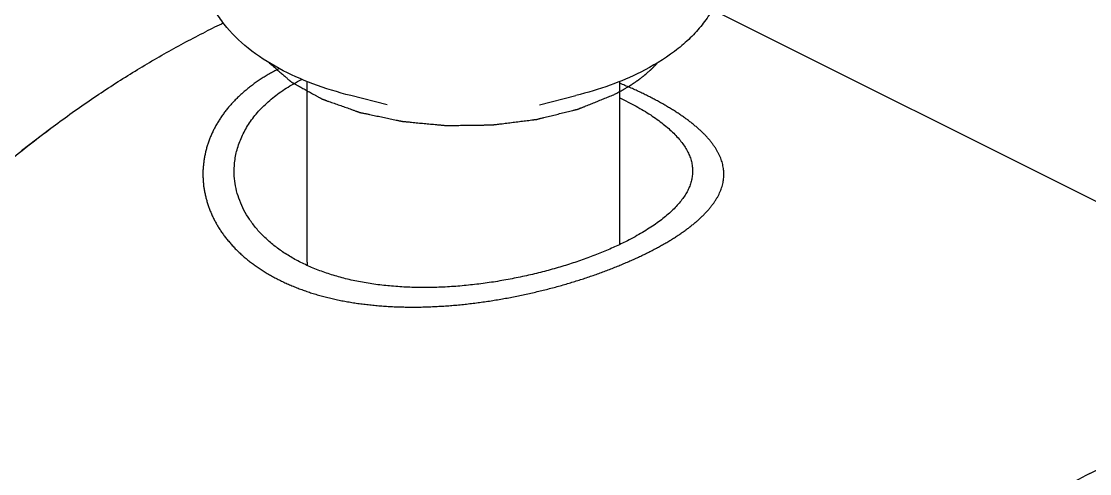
# Model space of a CAD drawing. Header units: millimetres. Extents: x 0 to 210, y 0 to 297.
# Drawn here: x 122.18 to 132.43, y 130.04 to 134.38 of the extents above; entities that cross this region are included whole.
import ezdxf

# ---------------------------------------------------------------- set-up
doc = ezdxf.new("R2010")
doc.units = ezdxf.units.MM
doc.header["$LTSCALE"] = 19.36
doc.layers.get('0').update_dxf_attribs({"linetype": 'CONTINUOUS'})
doc.layers.add('02___PRT_ALL_AXES', color=7, linetype='CONTINUOUS')

msp = doc.modelspace()

# ---------------------------------------------------------------- linework, layer by layer
at = {"color": 7, "linetype": 'CONTINUOUS'}
for p, q in [((124.918, 132.068), (124.918, 133.803)), ((127.918, 132.238), (127.918, 133.805)), ((125.688, 133.579), (125.338, 133.668)), ((127.149, 133.579), (127.498, 133.668)), ((122.176, 133.142), (122.458, 133.354))]:
    msp.add_line(p, q, dxfattribs=at)
for centre, radius, start, end in [((127.679, 126.811), 8.352, 115.2478, 116.5669), ((125.295, 132.068), 0.377, 180.004, 184.9055)]:
    msp.add_arc(centre, radius, start, end, dxfattribs=at)
for points, knots in [([(124.65, 133.928), (124.546, 133.984), (124.353, 134.108), (124.151, 134.305), (124.033, 134.481), (123.968, 134.619), (123.927, 134.764), (123.918, 134.864), (123.918, 134.913)], [0, 0, 0, 0, 0.276964, 0.530564, 0.651059, 0.76882, 0.884652, 1, 1, 1, 1]), ([(128.918, 134.913), (128.918, 134.862), (128.908, 134.757), (128.864, 134.605), (128.793, 134.461), (128.697, 134.327), (128.581, 134.203), (128.395, 134.047), (128.234, 133.951), (128.121, 133.894)], [0, 0, 0, 0, 0.114328, 0.229394, 0.34642, 0.466522, 0.591007, 0.72097, 1, 1, 1, 1]), ([(122.458, 133.354), (122.579, 133.445), (122.822, 133.619), (123.193, 133.862), (123.565, 134.083), (123.817, 134.217), (123.943, 134.281)], [0, 0, 0, 0, 0.258491, 0.511416, 0.758621, 1, 1, 1, 1]), ([(125.337, 133.668), (125.214, 133.699), (124.979, 133.772), (124.755, 133.872), (124.65, 133.928)], [0, 0, 0, 0, 0.517847, 1, 1, 1, 1]), ([(128.121, 133.894), (128.025, 133.846), (127.821, 133.76), (127.608, 133.696), (127.498, 133.668)], [0, 0, 0, 0, 0.484353, 1, 1, 1, 1]), ([(116.519, 121.475), (116.519, 121.739), (116.538, 122.275), (116.62, 123.087), (116.755, 123.914), (116.943, 124.75), (117.182, 125.59), (117.47, 126.426), (117.805, 127.254), (118.185, 128.066), (118.607, 128.858), (119.068, 129.623), (119.564, 130.355), (120.093, 131.05), (120.649, 131.702), (121.23, 132.306), (121.83, 132.859), (122.247, 133.196), (122.458, 133.354)], [0, 0, 0, 0, 0.057721, 0.117265, 0.178434, 0.241004, 0.304723, 0.36932, 0.434511, 0.5, 0.565489, 0.63068, 0.695277, 0.758996, 0.821566, 0.882735, 0.942279, 1, 1, 1, 1])]:
    msp.add_open_spline(points, degree=3, knots=knots, dxfattribs=at)
at = {"color": 2, "linetype": 'CONTINUOUS'}
for points, knots in [([(124.551, 133.986), (124.561, 133.977), (124.582, 133.96), (124.612, 133.933), (124.637, 133.911), (124.658, 133.894), (124.673, 133.88), (124.688, 133.867), (124.703, 133.854), (124.716, 133.843), (124.726, 133.834), (124.734, 133.827), (124.741, 133.821), (124.748, 133.815), (124.753, 133.811), (124.756, 133.808), (124.76, 133.805), (124.762, 133.803), (124.764, 133.801), (124.766, 133.8), (124.767, 133.799), (124.767, 133.798), (124.767, 133.798), (124.768, 133.798), (124.769, 133.797), (124.769, 133.797), (124.771, 133.796), (124.772, 133.796), (124.774, 133.795), (124.776, 133.793), (124.779, 133.792), (124.785, 133.788), (124.794, 133.783), (124.804, 133.778), (124.815, 133.772), (124.829, 133.764), (124.846, 133.755), (124.867, 133.743), (124.888, 133.732), (124.908, 133.72), (124.929, 133.709), (124.95, 133.697), (124.971, 133.686), (124.988, 133.676), (125.002, 133.669), (125.012, 133.663), (125.023, 133.657), (125.033, 133.651), (125.042, 133.647), (125.049, 133.643), (125.053, 133.64), (125.057, 133.638), (125.059, 133.637), (125.06, 133.636), (125.062, 133.636), (125.062, 133.635), (125.063, 133.635), (125.064, 133.635), (125.065, 133.634), (125.066, 133.634), (125.068, 133.633), (125.071, 133.632), (125.074, 133.631), (125.078, 133.629), (125.084, 133.628), (125.09, 133.625), (125.096, 133.623), (125.105, 133.62), (125.115, 133.616), (125.132, 133.61), (125.161, 133.6), (125.203, 133.585), (125.246, 133.57), (125.279, 133.558), (125.304, 133.549), (125.33, 133.54), (125.351, 133.533), (125.368, 133.527), (125.38, 133.522), (125.391, 133.518), (125.399, 133.515), (125.405, 133.513), (125.411, 133.511), (125.415, 133.51), (125.418, 133.509), (125.42, 133.508), (125.421, 133.508), (125.422, 133.507), (125.422, 133.507), (125.423, 133.507), (125.424, 133.507), (125.426, 133.506), (125.428, 133.506), (125.432, 133.505), (125.435, 133.504), (125.44, 133.503), (125.448, 133.502), (125.46, 133.499), (125.475, 133.496), (125.489, 133.493), (125.503, 133.49), (125.522, 133.486), (125.546, 133.481), (125.584, 133.473), (125.622, 133.465), (125.66, 133.457), (125.688, 133.451), (125.717, 133.444), (125.745, 133.438), (125.769, 133.433), (125.788, 133.429), (125.8, 133.427), (125.81, 133.425), (125.816, 133.424), (125.82, 133.423), (125.823, 133.422), (125.825, 133.421), (125.827, 133.421), (125.828, 133.421), (125.829, 133.421), (125.832, 133.421), (125.835, 133.42), (125.84, 133.42), (125.846, 133.419), (125.854, 133.418), (125.864, 133.418), (125.876, 133.416), (125.891, 133.415), (125.906, 133.414), (125.926, 133.412), (125.951, 133.409), (125.991, 133.405), (126.041, 133.401), (126.091, 133.396), (126.131, 133.392), (126.156, 133.39), (126.176, 133.388), (126.191, 133.387), (126.206, 133.385), (126.218, 133.384), (126.228, 133.383), (126.235, 133.382), (126.242, 133.382), (126.247, 133.381), (126.25, 133.381), (126.252, 133.381), (126.254, 133.381), (126.255, 133.381), (126.256, 133.381), (126.259, 133.381), (126.262, 133.381), (126.267, 133.381), (126.274, 133.381), (126.284, 133.381), (126.297, 133.381), (126.317, 133.381), (126.343, 133.382), (126.374, 133.382), (126.405, 133.383), (126.436, 133.383), (126.477, 133.384), (126.519, 133.384), (126.56, 133.385), (126.586, 133.385), (126.607, 133.385), (126.622, 133.386), (126.637, 133.386), (126.653, 133.386), (126.666, 133.386), (126.675, 133.386), (126.68, 133.386), (126.684, 133.387), (126.688, 133.387), (126.691, 133.387), (126.693, 133.387), (126.694, 133.387), (126.695, 133.387), (126.696, 133.387), (126.697, 133.387), (126.7, 133.387), (126.703, 133.388), (126.708, 133.388), (126.714, 133.389), (126.722, 133.39), (126.732, 133.391), (126.744, 133.393), (126.759, 133.395), (126.779, 133.397), (126.805, 133.4), (126.835, 133.404), (126.865, 133.408), (126.905, 133.413), (126.945, 133.418), (126.985, 133.423), (127.015, 133.427), (127.045, 133.43), (127.07, 133.433), (127.088, 133.436), (127.098, 133.437), (127.104, 133.438), (127.109, 133.438), (127.113, 133.439), (127.116, 133.439), (127.118, 133.439), (127.12, 133.44), (127.121, 133.44), (127.122, 133.44), (127.123, 133.44), (127.124, 133.44), (127.126, 133.441), (127.129, 133.442), (127.134, 133.443), (127.141, 133.445), (127.15, 133.447), (127.162, 133.45), (127.176, 133.453), (127.194, 133.458), (127.217, 133.464), (127.245, 133.47), (127.273, 133.477), (127.301, 133.484), (127.328, 133.491), (127.356, 133.498), (127.384, 133.505), (127.412, 133.512), (127.44, 133.519), (127.463, 133.524), (127.481, 133.529), (127.493, 133.532), (127.501, 133.534), (127.505, 133.535), (127.509, 133.536), (127.512, 133.537), (127.514, 133.537), (127.516, 133.538), (127.517, 133.538), (127.518, 133.538), (127.519, 133.539), (127.522, 133.54), (127.525, 133.541), (127.529, 133.543), (127.534, 133.545), (127.54, 133.547), (127.548, 133.55), (127.558, 133.555), (127.57, 133.559), (127.582, 133.564), (127.599, 133.571), (127.619, 133.579), (127.643, 133.589), (127.667, 133.598), (127.691, 133.608), (127.724, 133.621), (127.764, 133.637), (127.812, 133.657), (127.845, 133.67), (127.861, 133.676)], [0, 0, 0, 0, 0.015625, 0.03125, 0.046875, 0.054688, 0.0625, 0.070312, 0.078125, 0.085938, 0.089844, 0.09375, 0.097656, 0.101562, 0.103516, 0.105469, 0.107422, 0.108398, 0.109375, 0.110352, 0.11084, 0.110962, 0.111084, 0.111328, 0.111572, 0.111816, 0.112305, 0.112793, 0.113281, 0.114258, 0.115234, 0.117188, 0.121094, 0.125, 0.128906, 0.132812, 0.140625, 0.148438, 0.15625, 0.164062, 0.171875, 0.179688, 0.1875, 0.195312, 0.199219, 0.203125, 0.207031, 0.210938, 0.214844, 0.216797, 0.21875, 0.219727, 0.220703, 0.221191, 0.22168, 0.221924, 0.222168, 0.222412, 0.222656, 0.223145, 0.223633, 0.224609, 0.225586, 0.226562, 0.228516, 0.230469, 0.232422, 0.234375, 0.238281, 0.242188, 0.25, 0.265625, 0.28125, 0.289062, 0.296875, 0.304688, 0.3125, 0.316406, 0.320312, 0.324219, 0.326172, 0.328125, 0.330078, 0.331055, 0.332031, 0.33252, 0.333008, 0.333252, 0.333374, 0.333496, 0.33374, 0.333984, 0.334961, 0.335938, 0.336914, 0.337891, 0.339844, 0.34375, 0.347656, 0.351562, 0.355469, 0.359375, 0.367188, 0.375, 0.390625, 0.398438, 0.40625, 0.414062, 0.421875, 0.429688, 0.433594, 0.4375, 0.439453, 0.441406, 0.442383, 0.443359, 0.443848, 0.444092, 0.444336, 0.444824, 0.445312, 0.446289, 0.447266, 0.449219, 0.451172, 0.453125, 0.457031, 0.460938, 0.464844, 0.46875, 0.476562, 0.484375, 0.5, 0.515625, 0.523438, 0.53125, 0.535156, 0.539062, 0.542969, 0.546875, 0.548828, 0.550781, 0.552734, 0.553711, 0.554688, 0.555176, 0.555664, 0.555908, 0.556152, 0.556641, 0.557617, 0.558594, 0.560547, 0.5625, 0.566406, 0.570312, 0.578125, 0.585938, 0.59375, 0.601562, 0.609375, 0.625, 0.632812, 0.640625, 0.644531, 0.648438, 0.652344, 0.65625, 0.660156, 0.662109, 0.663086, 0.664062, 0.665039, 0.666016, 0.66626, 0.666504, 0.666748, 0.666992, 0.66748, 0.667969, 0.668945, 0.669922, 0.671875, 0.673828, 0.675781, 0.679688, 0.683594, 0.6875, 0.695312, 0.703125, 0.710938, 0.71875, 0.734375, 0.742188, 0.75, 0.757812, 0.765625, 0.769531, 0.771484, 0.773438, 0.774414, 0.775391, 0.776367, 0.776855, 0.777344, 0.777588, 0.777832, 0.778076, 0.77832, 0.778809, 0.779297, 0.78125, 0.783203, 0.785156, 0.789062, 0.792969, 0.796875, 0.804688, 0.8125, 0.820312, 0.828125, 0.835938, 0.84375, 0.851562, 0.859375, 0.867188, 0.875, 0.878906, 0.882812, 0.884766, 0.885742, 0.886719, 0.887695, 0.888184, 0.888672, 0.888916, 0.88916, 0.889648, 0.890625, 0.891602, 0.892578, 0.894531, 0.896484, 0.898438, 0.902344, 0.90625, 0.910156, 0.914062, 0.921875, 0.929688, 0.9375, 0.945312, 0.953125, 0.96875, 0.984375, 1, 1, 1, 1]), ([(127.861, 133.676), (127.871, 133.682), (127.887, 133.69), (127.905, 133.699), (127.915, 133.705), (127.923, 133.709), (127.931, 133.713), (127.937, 133.716), (127.94, 133.718), (127.942, 133.719), (127.943, 133.72), (127.945, 133.721), (127.947, 133.722), (127.95, 133.724), (127.955, 133.727), (127.962, 133.731), (127.972, 133.737), (127.985, 133.745), (127.998, 133.752), (128.007, 133.758), (128.012, 133.761), (128.015, 133.763), (128.019, 133.765), (128.022, 133.767), (128.024, 133.768), (128.025, 133.769), (128.026, 133.769), (128.026, 133.77), (128.027, 133.77), (128.029, 133.771), (128.031, 133.773), (128.034, 133.775), (128.038, 133.778), (128.044, 133.782), (128.05, 133.786), (128.059, 133.792), (128.068, 133.798), (128.077, 133.804), (128.083, 133.808), (128.087, 133.811), (128.091, 133.814), (128.093, 133.815), (128.096, 133.817), (128.097, 133.818), (128.099, 133.819), (128.101, 133.821), (128.104, 133.823), (128.107, 133.826), (128.112, 133.829), (128.117, 133.833), (128.126, 133.84), (128.134, 133.847), (128.143, 133.853), (128.149, 133.858), (128.155, 133.863), (128.159, 133.866), (128.162, 133.868), (128.164, 133.87), (128.165, 133.871), (128.167, 133.872), (128.168, 133.873), (128.169, 133.874), (128.172, 133.876), (128.176, 133.88), (128.18, 133.884), (128.188, 133.891), (128.198, 133.9), (128.208, 133.909), (128.216, 133.916), (128.221, 133.92), (128.224, 133.924), (128.227, 133.926), (128.229, 133.927), (128.23, 133.928), (128.23, 133.929), (128.231, 133.93), (128.233, 133.932), (128.235, 133.934), (128.239, 133.938), (128.243, 133.942), (128.248, 133.948), (128.255, 133.955), (128.267, 133.967), (128.277, 133.978), (128.284, 133.985)], [0, 0, 0, 0, 0.0625, 0.09375, 0.109375, 0.125, 0.140625, 0.15625, 0.160156, 0.164062, 0.166016, 0.167969, 0.171875, 0.179688, 0.1875, 0.203125, 0.21875, 0.25, 0.28125, 0.296875, 0.304688, 0.3125, 0.320312, 0.328125, 0.330078, 0.332031, 0.333008, 0.333984, 0.335938, 0.339844, 0.34375, 0.351562, 0.359375, 0.375, 0.390625, 0.40625, 0.4375, 0.453125, 0.46875, 0.476562, 0.484375, 0.492188, 0.496094, 0.5, 0.503906, 0.507812, 0.515625, 0.523438, 0.53125, 0.546875, 0.5625, 0.59375, 0.609375, 0.625, 0.640625, 0.648438, 0.65625, 0.660156, 0.664062, 0.666016, 0.667969, 0.671875, 0.679688, 0.6875, 0.703125, 0.71875, 0.75, 0.78125, 0.796875, 0.8125, 0.820312, 0.828125, 0.832031, 0.833984, 0.835938, 0.839844, 0.84375, 0.851562, 0.859375, 0.875, 0.890625, 0.90625, 0.9375, 1, 1, 1, 1])]:
    msp.add_open_spline(points, degree=3, knots=knots, dxfattribs=at)
at = {"layer": '02___PRT_ALL_AXES', "color": 7, "linetype": 'CONTINUOUS'}
msp.add_line((128.806, 134.495), (137.124, 130.336), dxfattribs=at)
at = {"layer": '02___PRT_ALL_AXES', "color": 2, "linetype": 'CONTINUOUS'}
msp.add_line((124.652, 133.928), (124.65, 133.927), dxfattribs=at)
at = {"layer": '02___PRT_ALL_AXES', "color": 7, "linetype": 'CONTINUOUS'}
msp.add_arc((125.639, 132.268), 1.736, 116.2955, 116.5649, dxfattribs=at)
at = {"layer": '02___PRT_ALL_AXES', "color": 2, "linetype": 'CONTINUOUS'}
msp.add_open_spline([(124.65, 133.927), (124.636, 133.92), (124.608, 133.905), (124.566, 133.882), (124.525, 133.859), (124.486, 133.834), (124.448, 133.809), (124.411, 133.783), (124.375, 133.756), (124.34, 133.728), (124.307, 133.7), (124.274, 133.671), (124.243, 133.642), (124.214, 133.611), (124.185, 133.58), (124.158, 133.549), (124.132, 133.516), (124.108, 133.484), (124.085, 133.45), (124.064, 133.416), (124.043, 133.382), (124.025, 133.347), (124.008, 133.312), (123.992, 133.276), (123.978, 133.24), (123.965, 133.203), (123.953, 133.167), (123.944, 133.129), (123.936, 133.092), (123.929, 133.055), (123.924, 133.017), (123.92, 132.979), (123.918, 132.942), (123.918, 132.904), (123.919, 132.866), (123.922, 132.828), (123.926, 132.79), (123.932, 132.753), (123.94, 132.715), (123.949, 132.678), (123.959, 132.641), (123.971, 132.604), (123.985, 132.568), (124, 132.532), (124.016, 132.496), (124.034, 132.461), (124.054, 132.426), (124.074, 132.392), (124.097, 132.358), (124.12, 132.325), (124.145, 132.293), (124.172, 132.261), (124.2, 132.229), (124.229, 132.198), (124.259, 132.168), (124.291, 132.139), (124.323, 132.11), (124.358, 132.082), (124.393, 132.055), (124.429, 132.029), (124.467, 132.003), (124.506, 131.978), (124.546, 131.954), (124.587, 131.931), (124.629, 131.908), (124.672, 131.887), (124.716, 131.866), (124.761, 131.846), (124.808, 131.827), (124.855, 131.809), (124.903, 131.792), (124.952, 131.775), (125.002, 131.76), (125.053, 131.745), (125.105, 131.732), (125.158, 131.719), (125.211, 131.707), (125.265, 131.696), (125.32, 131.686), (125.376, 131.677), (125.433, 131.669), (125.49, 131.662), (125.547, 131.656), (125.606, 131.65), (125.665, 131.646), (125.724, 131.642), (125.784, 131.64), (125.845, 131.638), (125.906, 131.637), (125.967, 131.637), (126.028, 131.638), (126.09, 131.64), (126.152, 131.643), (126.215, 131.646), (126.277, 131.65), (126.34, 131.656), (126.402, 131.661), (126.465, 131.668), (126.527, 131.676), (126.59, 131.684), (126.652, 131.693), (126.715, 131.703), (126.777, 131.713), (126.838, 131.724), (126.9, 131.736), (126.961, 131.748), (127.021, 131.761), (127.081, 131.775), (127.141, 131.789), (127.2, 131.803), (127.259, 131.818), (127.317, 131.834), (127.375, 131.85), (127.432, 131.867), (127.488, 131.884), (127.543, 131.901), (127.598, 131.919), (127.652, 131.937), (127.705, 131.956), (127.757, 131.975), (127.808, 131.994), (127.859, 132.014), (127.909, 132.034), (127.957, 132.054), (128.005, 132.075), (128.052, 132.095), (128.098, 132.116), (128.142, 132.138), (128.172, 132.152), (128.186, 132.159)], degree=3, dxfattribs=at)
at = {"layer": '02___PRT_ALL_AXES', "color": 7, "linetype": 'CONTINUOUS'}
for points, knots in [([(124.218, 132.943), (124.218, 132.964), (124.22, 133.007), (124.228, 133.07), (124.241, 133.133), (124.26, 133.196), (124.283, 133.257), (124.312, 133.318), (124.346, 133.377), (124.398, 133.455), (124.477, 133.548), (124.569, 133.632), (124.651, 133.695), (124.741, 133.756), (124.813, 133.796), (124.863, 133.821)], [0, 0, 0, 0, 0.055541, 0.111263, 0.167357, 0.224006, 0.281388, 0.339674, 0.399021, 0.459576, 0.584756, 0.716175, 0.784458, 0.854511, 1, 1, 1, 1]), ([(127.918, 133.646), (127.945, 133.633), (127.998, 133.607), (128.075, 133.567), (128.147, 133.525), (128.215, 133.483), (128.277, 133.44), (128.335, 133.396), (128.388, 133.352), (128.436, 133.308), (128.478, 133.263), (128.515, 133.218), (128.547, 133.173), (128.573, 133.127), (128.593, 133.081), (128.608, 133.035), (128.616, 132.989), (128.618, 132.958), (128.618, 132.943)], [0, 0, 0, 0, 0.086574, 0.169982, 0.250085, 0.326772, 0.399962, 0.469612, 0.535719, 0.598327, 0.657537, 0.713508, 0.766474, 0.816744, 0.864714, 0.910864, 0.955753, 1, 1, 1, 1]), ([(127.974, 132.265), (127.935, 132.246), (127.853, 132.207), (127.727, 132.153), (127.593, 132.102), (127.453, 132.054), (127.307, 132.01), (127.157, 131.969), (127.003, 131.933), (126.846, 131.901), (126.687, 131.874), (126.526, 131.853), (126.365, 131.837), (126.204, 131.827), (126.044, 131.824), (125.886, 131.827), (125.73, 131.837), (125.579, 131.853), (125.431, 131.877), (125.289, 131.908), (125.153, 131.946), (125.024, 131.991), (124.902, 132.043), (124.788, 132.101), (124.684, 132.166), (124.588, 132.236), (124.503, 132.312), (124.428, 132.393), (124.364, 132.478), (124.311, 132.566), (124.27, 132.658), (124.24, 132.752), (124.222, 132.847), (124.218, 132.911), (124.218, 132.943)], [0, 0, 0, 0, 0.030201, 0.061809, 0.094684, 0.128677, 0.163626, 0.199367, 0.235732, 0.272554, 0.309669, 0.346914, 0.384135, 0.421184, 0.457918, 0.494204, 0.529917, 0.564945, 0.599185, 0.632546, 0.664955, 0.696352, 0.726697, 0.755969, 0.784168, 0.811313, 0.837448, 0.862637, 0.886966, 0.910541, 0.933485, 0.955939, 0.978056, 1, 1, 1, 1]), ([(128.618, 132.943), (128.618, 132.928), (128.616, 132.898), (128.608, 132.854), (128.595, 132.81), (128.577, 132.766), (128.553, 132.722), (128.524, 132.679), (128.49, 132.635), (128.451, 132.592), (128.407, 132.549), (128.359, 132.507), (128.305, 132.465), (128.247, 132.424), (128.185, 132.383), (128.095, 132.328), (128.023, 132.29), (127.974, 132.265)], [0, 0, 0, 0, 0.045002, 0.090623, 0.137443, 0.185986, 0.236706, 0.289982, 0.346118, 0.405344, 0.467828, 0.53368, 0.602958, 0.675679, 0.751817, 0.831316, 1, 1, 1, 1]), ([(132.429, 130.038), (132.636, 130.142), (132.95, 130.283), (133.376, 130.44), (133.791, 130.571), (134.205, 130.669), (134.617, 130.731), (134.919, 130.759), (135.216, 130.769), (135.509, 130.762), (135.795, 130.736), (136.076, 130.692), (136.349, 130.63), (136.616, 130.551), (136.875, 130.454), (137.042, 130.377), (137.124, 130.336)], [0, 0, 0, 0, 0.1425, 0.211491, 0.278992, 0.409643, 0.472951, 0.535, 0.595883, 0.655707, 0.714592, 0.772673, 0.830096, 0.887014, 0.943593, 1, 1, 1, 1]), ([(137.124, 130.336), (137.198, 130.299), (137.343, 130.221), (137.553, 130.09), (137.756, 129.945), (137.951, 129.787), (138.138, 129.616), (138.316, 129.432), (138.485, 129.236), (138.646, 129.028), (138.797, 128.807), (138.988, 128.495), (139.203, 128.076), (139.417, 127.536), (139.591, 126.957), (139.722, 126.343), (139.81, 125.697), (139.854, 125.024), (139.856, 124.327), (139.813, 123.61), (139.727, 122.878), (139.598, 122.134), (139.428, 121.383), (139.216, 120.63), (138.964, 119.878), (138.674, 119.133), (138.347, 118.399), (137.986, 117.679), (137.591, 116.979), (137.167, 116.302), (136.715, 115.652), (136.237, 115.033), (135.738, 114.449), (135.218, 113.903), (134.683, 113.398), (134.134, 112.938), (133.575, 112.524), (133.009, 112.16), (132.622, 111.948), (132.429, 111.851)], [0, 0, 0, 0, 0.011174, 0.022376, 0.033632, 0.044969, 0.056411, 0.067984, 0.079709, 0.091607, 0.103696, 0.115994, 0.141266, 0.167524, 0.194828, 0.223212, 0.252679, 0.283209, 0.314758, 0.347267, 0.380658, 0.414838, 0.449706, 0.485147, 0.521042, 0.557262, 0.593678, 0.630155, 0.666559, 0.702758, 0.73862, 0.774019, 0.808834, 0.842954, 0.876276, 0.908709, 0.940177, 0.970621, 1, 1, 1, 1]), ([(132.429, 130.038), (132.235, 129.941), (131.848, 129.729), (131.283, 129.365), (130.724, 128.951), (130.175, 128.491), (129.639, 127.986), (129.12, 127.44), (128.62, 126.856), (128.142, 126.237), (127.69, 125.588), (127.266, 124.91), (126.872, 124.21), (126.51, 123.49), (126.183, 122.756), (125.893, 122.011), (125.641, 121.259), (125.43, 120.506), (125.259, 119.755), (125.13, 119.012), (125.044, 118.279), (125.002, 117.562), (125.003, 116.865), (125.047, 116.192), (125.136, 115.547), (125.267, 114.933), (125.44, 114.354), (125.655, 113.813), (125.869, 113.394), (126.06, 113.082), (126.211, 112.862), (126.372, 112.653), (126.541, 112.457), (126.72, 112.273), (126.906, 112.102), (127.101, 111.944), (127.304, 111.799), (127.514, 111.668), (127.659, 111.59), (127.733, 111.553)], [0, 0, 0, 0, 0.029379, 0.059823, 0.091291, 0.123724, 0.157046, 0.191166, 0.225981, 0.26138, 0.297242, 0.333441, 0.369845, 0.406322, 0.442738, 0.478958, 0.514853, 0.550294, 0.585162, 0.619342, 0.652733, 0.685242, 0.716791, 0.747321, 0.776788, 0.805172, 0.832476, 0.858734, 0.884006, 0.896304, 0.908393, 0.920291, 0.932016, 0.943589, 0.955031, 0.966368, 0.977624, 0.988826, 1, 1, 1, 1])]:
    msp.add_open_spline(points, degree=3, knots=knots, dxfattribs=at)
at = {"layer": '02___PRT_ALL_AXES', "color": 2, "linetype": 'CONTINUOUS'}
msp.add_open_spline([(128.186, 132.159), (128.2, 132.166), (128.229, 132.181), (128.27, 132.203), (128.311, 132.225), (128.35, 132.247), (128.389, 132.27), (128.426, 132.292), (128.462, 132.315), (128.496, 132.338), (128.53, 132.361), (128.562, 132.385), (128.593, 132.408), (128.623, 132.432), (128.651, 132.455), (128.678, 132.479), (128.704, 132.503), (128.728, 132.527), (128.751, 132.551), (128.773, 132.575), (128.793, 132.6), (128.812, 132.624), (128.829, 132.648), (128.845, 132.673), (128.859, 132.697), (128.872, 132.722), (128.883, 132.746), (128.893, 132.771), (128.901, 132.796), (128.907, 132.821), (128.913, 132.845), (128.916, 132.87), (128.918, 132.895), (128.918, 132.92), (128.917, 132.944), (128.914, 132.969), (128.91, 132.994), (128.904, 133.018), (128.897, 133.043), (128.888, 133.068), (128.877, 133.092), (128.865, 133.117), (128.852, 133.141), (128.837, 133.166), (128.82, 133.19), (128.802, 133.214), (128.783, 133.239), (128.762, 133.263), (128.74, 133.287), (128.716, 133.311), (128.691, 133.335), (128.665, 133.358), (128.637, 133.382), (128.608, 133.406), (128.577, 133.429), (128.546, 133.452), (128.513, 133.475), (128.479, 133.498), (128.444, 133.521), (128.407, 133.544), (128.369, 133.566), (128.331, 133.589), (128.291, 133.611), (128.25, 133.633), (128.208, 133.655), (128.164, 133.676), (128.12, 133.698), (128.075, 133.719), (128.029, 133.74), (127.981, 133.76), (127.944, 133.776), (127.923, 133.785), (127.918, 133.787)], degree=3, knots=[0, 0, 0, 0, 0.014429, 0.028858, 0.043287, 0.057716, 0.072146, 0.086575, 0.101004, 0.115433, 0.129862, 0.144291, 0.15872, 0.173149, 0.187579, 0.202008, 0.216437, 0.230866, 0.245295, 0.259724, 0.274153, 0.288582, 0.303012, 0.317441, 0.33187, 0.346299, 0.360728, 0.375157, 0.389586, 0.404015, 0.418445, 0.432874, 0.447303, 0.461732, 0.476161, 0.49059, 0.505019, 0.519448, 0.533877, 0.548307, 0.562736, 0.577165, 0.591594, 0.606023, 0.620452, 0.634881, 0.64931, 0.66374, 0.678169, 0.692598, 0.707027, 0.721456, 0.735885, 0.750314, 0.764743, 0.779173, 0.793602, 0.808031, 0.82246, 0.836889, 0.851318, 0.865747, 0.880176, 0.894606, 0.909035, 0.923464, 0.937893, 0.952322, 0.966751, 0.98118, 0.995609, 1, 1, 1, 1], dxfattribs=at)

doc.saveas('drawing.dxf')
